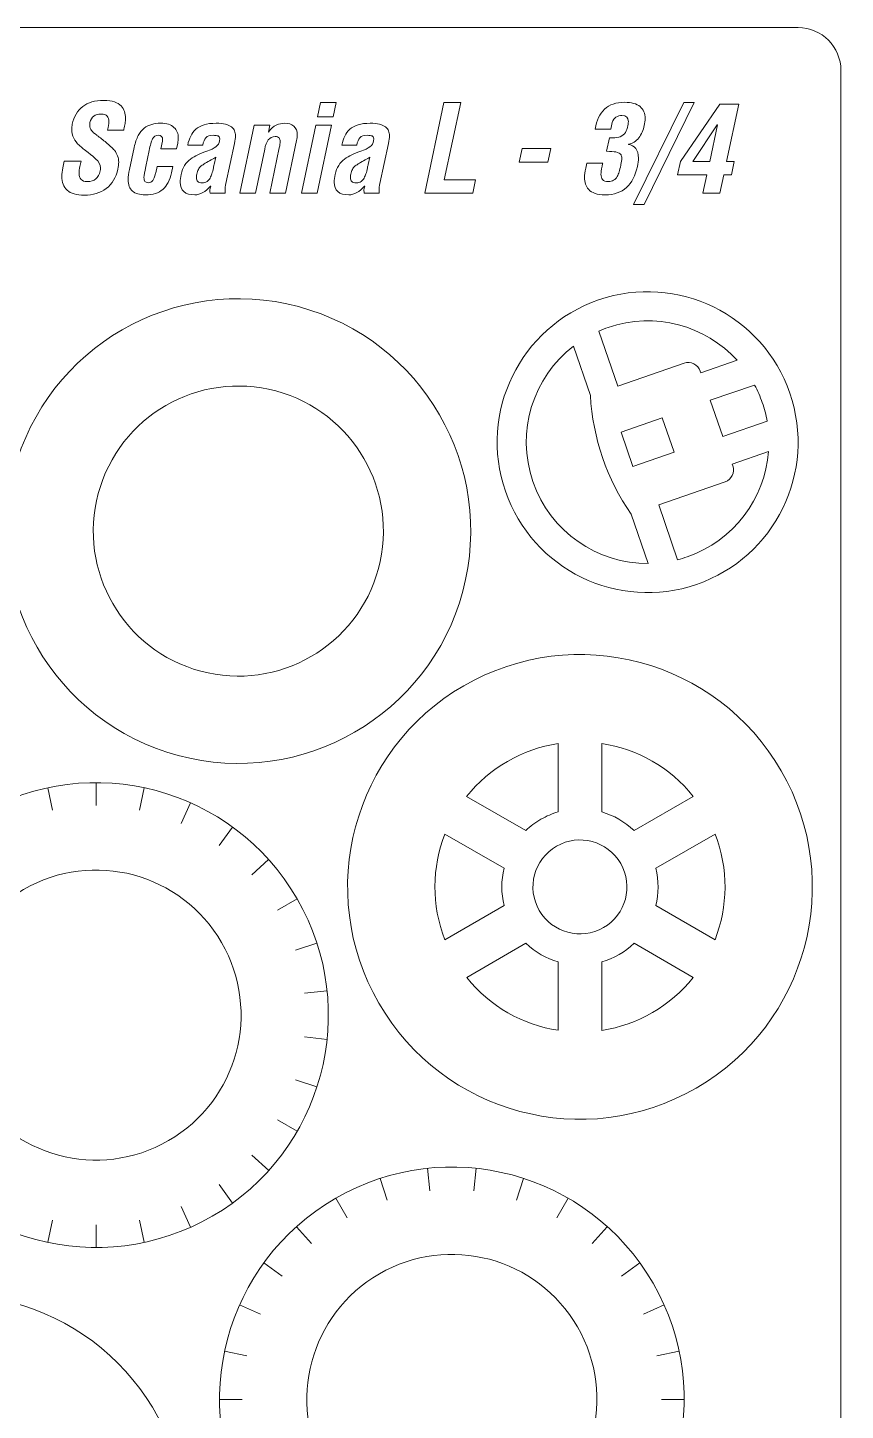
# Model space of a CAD drawing. Header units: centimetres. Extents: x -49.5 to 49.5, y -14.6 to 14.6.
# Drawn here: x 2.04 to 7.79, y 4.9 to 14.62 of the extents above; entities that cross this region are included whole.
import ezdxf

# ---------------------------------------------------------------- set-up
doc = ezdxf.new("R2010")
doc.units = ezdxf.units.CM
doc.header["$MEASUREMENT"] = 0
doc.layers.add('Camada 1', color=7, linetype='Continuous')

msp = doc.modelspace()

# ---------------------------------------------------------------- linework, layer by layer
at = {"layer": 'Camada 1', "color": 6, "lineweight": 9}
msp.add_open_spline([(-10.9426, 14.61613), (-10.9426, 14.61613), (7.4574, 14.61613), (7.4574, 14.61613), (7.4574, 14.61613), (7.6224, 14.61613), (7.7574, 14.48113), (7.7574, 14.31613), (7.7574, 14.31613), (7.7574, 14.31613), (7.7574, -14.08387), (7.7574, -14.08387), (7.7574, -14.08387), (7.7574, -14.24887), (7.6224, -14.38387), (7.4574, -14.38387), (7.4574, -14.38387), (7.4574, -14.38387), (-10.9426, -14.38387), (-10.9426, -14.38387), (-10.9426, -14.38387), (-11.1076, -14.38387), (-11.2426, -14.24887), (-11.2426, -14.08387), (-11.2426, -14.08387), (-11.2426, -14.08387), (-11.2426, 14.31613), (-11.2426, 14.31613), (-11.2426, 14.31613), (-11.2426, 14.48113), (-11.1076, 14.61613), (-10.9426, 14.61613)], degree=3, knots=[0, 0, 0, 0, 0.1111111, 0.1111111, 0.1111111, 0.1111111, 0.2222222, 0.2222222, 0.2222222, 0.2222222, 0.3333333, 0.3333333, 0.3333333, 0.3333333, 0.4444444, 0.4444444, 0.4444444, 0.4444444, 0.5555556, 0.5555556, 0.5555556, 0.5555556, 0.6666667, 0.6666667, 0.6666667, 0.6666667, 0.7777778, 0.7777778, 0.7777778, 0.7777778, 1, 1, 1, 1], dxfattribs=at)
at = {"layer": 'Camada 1', "color": 5, "lineweight": 9}
for points, knots in [([(2.71982, 13.89636), (2.71982, 13.89636), (2.72067, 13.90229), (2.72067, 13.90229), (2.72067, 13.90229), (2.72406, 13.91696), (2.7266, 13.93037), (2.72829, 13.94251), (2.72829, 13.94251), (2.72998, 13.95464), (2.73083, 13.96692), (2.73083, 13.97934), (2.73083, 13.97934), (2.73083, 13.99627), (2.72871, 14.01207), (2.72448, 14.02675), (2.72448, 14.02675), (2.72025, 14.04142), (2.71248, 14.05469), (2.7012, 14.06654), (2.7012, 14.06654), (2.68991, 14.0784), (2.67424, 14.08771), (2.65421, 14.09448), (2.65421, 14.09448), (2.63417, 14.10126), (2.60919, 14.10464), (2.57927, 14.10464), (2.57927, 14.10464), (2.51719, 14.10464), (2.46766, 14.09039), (2.43068, 14.06189), (2.43068, 14.06189), (2.39371, 14.03338), (2.3693, 13.99175), (2.35745, 13.937), (2.35745, 13.937), (2.35519, 13.92571), (2.35406, 13.91414), (2.35406, 13.90229), (2.35406, 13.90229), (2.35406, 13.87971), (2.35858, 13.85883), (2.36761, 13.83963), (2.36761, 13.83963), (2.37777, 13.82101), (2.39061, 13.80436), (2.40613, 13.78968), (2.40613, 13.78968), (2.42165, 13.77501), (2.4424, 13.75779), (2.46836, 13.73803), (2.46836, 13.73803), (2.49376, 13.71884), (2.51211, 13.70389), (2.52339, 13.69316), (2.52339, 13.69316), (2.54484, 13.67566), (2.55557, 13.65506), (2.55557, 13.63135), (2.55557, 13.63135), (2.55557, 13.62402), (2.55472, 13.61668), (2.55303, 13.60934), (2.55303, 13.60934), (2.5423, 13.55967), (2.51239, 13.53483), (2.46328, 13.53483), (2.46328, 13.53483), (2.44296, 13.53483), (2.42814, 13.54005), (2.41883, 13.5505), (2.41883, 13.5505), (2.40952, 13.56094), (2.40486, 13.57547), (2.40486, 13.5941), (2.40486, 13.5941), (2.40486, 13.60765), (2.40712, 13.62345), (2.41163, 13.64151), (2.41163, 13.64151), (2.41163, 13.64151), (2.41925, 13.67877), (2.41925, 13.67877), (2.41925, 13.67877), (2.41925, 13.67877), (2.30072, 13.67877), (2.30072, 13.67877), (2.30072, 13.67877), (2.30072, 13.67877), (2.29141, 13.6322), (2.29141, 13.6322), (2.29141, 13.6322), (2.28633, 13.60962), (2.28379, 13.5893), (2.28379, 13.57124), (2.28379, 13.57124), (2.28379, 13.52947), (2.29649, 13.49702), (2.32189, 13.47387), (2.32189, 13.47387), (2.34729, 13.45073), (2.38765, 13.43916), (2.44296, 13.43916), (2.44296, 13.43916), (2.50279, 13.43916), (2.55373, 13.45496), (2.59578, 13.48657), (2.59578, 13.48657), (2.63784, 13.51818), (2.66507, 13.56334), (2.67749, 13.62204), (2.67749, 13.62204), (2.68144, 13.6401), (2.68342, 13.65647), (2.68342, 13.67115), (2.68342, 13.67115), (2.68342, 13.70163), (2.67326, 13.72957), (2.65294, 13.75497), (2.65294, 13.75497), (2.64616, 13.76287), (2.63755, 13.77162), (2.62711, 13.78121), (2.62711, 13.78121), (2.61667, 13.79081), (2.60623, 13.79998), (2.59578, 13.80873), (2.59578, 13.80873), (2.58534, 13.81748), (2.57448, 13.82623), (2.56319, 13.83498), (2.56319, 13.83498), (2.5519, 13.84373), (2.54117, 13.85177), (2.53101, 13.85911), (2.53101, 13.85911), (2.53101, 13.85911), (2.52932, 13.85995), (2.52932, 13.85995), (2.52932, 13.85995), (2.51239, 13.87294), (2.49997, 13.88409), (2.49207, 13.8934), (2.49207, 13.8934), (2.48417, 13.90271), (2.48021, 13.91499), (2.48021, 13.93023), (2.48021, 13.93023), (2.48021, 13.93644), (2.48078, 13.94293), (2.48191, 13.9497), (2.48191, 13.9497), (2.48642, 13.97059), (2.49531, 13.98569), (2.50858, 13.995), (2.50858, 13.995), (2.52184, 14.00431), (2.53892, 14.00897), (2.5598, 14.00897), (2.5598, 14.00897), (2.57956, 14.00897), (2.59353, 14.00417), (2.60171, 13.99458), (2.60171, 13.99458), (2.6099, 13.98498), (2.61399, 13.97172), (2.61399, 13.95478), (2.61399, 13.95478), (2.61399, 13.94067), (2.61117, 13.9212), (2.60552, 13.89636), (2.60552, 13.89636), (2.60552, 13.89636), (2.71982, 13.89636), (2.71982, 13.89636)], [0, 0, 0, 0, 0.0222222, 0.0222222, 0.0222222, 0.0222222, 0.0444444, 0.0444444, 0.0444444, 0.0444444, 0.0666667, 0.0666667, 0.0666667, 0.0666667, 0.0888889, 0.0888889, 0.0888889, 0.0888889, 0.1111111, 0.1111111, 0.1111111, 0.1111111, 0.1333333, 0.1333333, 0.1333333, 0.1333333, 0.1555556, 0.1555556, 0.1555556, 0.1555556, 0.1777778, 0.1777778, 0.1777778, 0.1777778, 0.2, 0.2, 0.2, 0.2, 0.2222222, 0.2222222, 0.2222222, 0.2222222, 0.2444444, 0.2444444, 0.2444444, 0.2444444, 0.2666667, 0.2666667, 0.2666667, 0.2666667, 0.2888889, 0.2888889, 0.2888889, 0.2888889, 0.3111111, 0.3111111, 0.3111111, 0.3111111, 0.3333333, 0.3333333, 0.3333333, 0.3333333, 0.3555556, 0.3555556, 0.3555556, 0.3555556, 0.3777778, 0.3777778, 0.3777778, 0.3777778, 0.4, 0.4, 0.4, 0.4, 0.4222222, 0.4222222, 0.4222222, 0.4222222, 0.4444444, 0.4444444, 0.4444444, 0.4444444, 0.4666667, 0.4666667, 0.4666667, 0.4666667, 0.4888889, 0.4888889, 0.4888889, 0.4888889, 0.5111111, 0.5111111, 0.5111111, 0.5111111, 0.5333333, 0.5333333, 0.5333333, 0.5333333, 0.5555556, 0.5555556, 0.5555556, 0.5555556, 0.5777778, 0.5777778, 0.5777778, 0.5777778, 0.6, 0.6, 0.6, 0.6, 0.6222222, 0.6222222, 0.6222222, 0.6222222, 0.6444444, 0.6444444, 0.6444444, 0.6444444, 0.6666667, 0.6666667, 0.6666667, 0.6666667, 0.6888889, 0.6888889, 0.6888889, 0.6888889, 0.7111111, 0.7111111, 0.7111111, 0.7111111, 0.7333333, 0.7333333, 0.7333333, 0.7333333, 0.7555556, 0.7555556, 0.7555556, 0.7555556, 0.7777778, 0.7777778, 0.7777778, 0.7777778, 0.8, 0.8, 0.8, 0.8, 0.8222222, 0.8222222, 0.8222222, 0.8222222, 0.8444444, 0.8444444, 0.8444444, 0.8444444, 0.8666667, 0.8666667, 0.8666667, 0.8666667, 0.8888889, 0.8888889, 0.8888889, 0.8888889, 0.9111111, 0.9111111, 0.9111111, 0.9111111, 0.9333333, 0.9333333, 0.9333333, 0.9333333, 0.9555556, 0.9555556, 0.9555556, 0.9555556, 1, 1, 1, 1]), ([(4.19134, 13.9895), (4.19134, 13.9895), (4.21251, 14.0894), (4.21251, 14.0894), (4.21251, 14.0894), (4.21251, 14.0894), (4.10244, 14.0894), (4.10244, 14.0894), (4.10244, 14.0894), (4.10244, 14.0894), (4.08128, 13.9895), (4.08128, 13.9895), (4.08128, 13.9895), (4.08128, 13.9895), (4.19134, 13.9895), (4.19134, 13.9895)], [0, 0, 0, 0, 0.2, 0.2, 0.2, 0.2, 0.4, 0.4, 0.4, 0.4, 0.6, 0.6, 0.6, 0.6, 1, 1, 1, 1]), ([(5.17179, 13.4544), (5.17179, 13.4544), (5.19126, 13.54753), (5.19126, 13.54753), (5.19126, 13.54753), (5.19126, 13.54753), (4.97113, 13.54753), (4.97113, 13.54753), (4.97113, 13.54753), (4.97113, 13.54753), (5.08628, 14.0894), (5.08628, 14.0894), (5.08628, 14.0894), (5.08628, 14.0894), (4.96774, 14.0894), (4.96774, 14.0894), (4.96774, 14.0894), (4.96774, 14.0894), (4.83312, 13.4544), (4.83312, 13.4544), (4.83312, 13.4544), (4.83312, 13.4544), (5.17179, 13.4544), (5.17179, 13.4544)], [0, 0, 0, 0, 0.1428571, 0.1428571, 0.1428571, 0.1428571, 0.2857143, 0.2857143, 0.2857143, 0.2857143, 0.4285714, 0.4285714, 0.4285714, 0.4285714, 0.5714286, 0.5714286, 0.5714286, 0.5714286, 0.7142857, 0.7142857, 0.7142857, 0.7142857, 1, 1, 1, 1]), ([(6.1116, 13.74735), (6.13813, 13.74735), (6.15986, 13.7458), (6.1768, 13.74269), (6.1768, 13.74269), (6.19373, 13.73959), (6.20558, 13.73267), (6.21236, 13.72195), (6.21236, 13.72195), (6.21574, 13.71687), (6.21744, 13.70897), (6.21744, 13.69824), (6.21744, 13.69824), (6.21744, 13.68695), (6.21546, 13.67256), (6.21151, 13.65506), (6.21151, 13.65506), (6.21151, 13.65506), (6.21066, 13.65083), (6.21066, 13.65083), (6.21066, 13.65083), (6.20671, 13.63107), (6.20304, 13.61527), (6.19966, 13.60341), (6.19966, 13.60341), (6.19627, 13.59156), (6.19147, 13.58027), (6.18526, 13.56955), (6.18526, 13.56955), (6.17906, 13.55882), (6.17087, 13.55036), (6.16071, 13.54415), (6.16071, 13.54415), (6.15055, 13.53794), (6.13785, 13.53483), (6.12261, 13.53483), (6.12261, 13.53483), (6.10398, 13.53483), (6.09086, 13.53935), (6.08324, 13.54838), (6.08324, 13.54838), (6.07562, 13.55741), (6.07181, 13.57011), (6.07181, 13.58648), (6.07181, 13.58648), (6.07181, 13.59777), (6.07435, 13.6164), (6.07943, 13.64236), (6.07943, 13.64236), (6.08112, 13.65083), (6.08254, 13.65845), (6.08366, 13.66522), (6.08366, 13.66522), (6.08366, 13.66522), (5.97275, 13.66522), (5.97275, 13.66522), (5.97275, 13.66522), (5.97275, 13.66522), (5.96513, 13.62797), (5.96513, 13.62797), (5.96513, 13.62797), (5.95892, 13.6037), (5.95582, 13.58196), (5.95582, 13.56277), (5.95582, 13.56277), (5.95582, 13.5464), (5.95807, 13.53116), (5.96259, 13.51705), (5.96259, 13.51705), (5.96711, 13.50294), (5.97473, 13.49024), (5.98545, 13.47895), (5.98545, 13.47895), (5.99617, 13.46766), (6.01099, 13.45863), (6.0299, 13.45186), (6.0299, 13.45186), (6.04881, 13.44509), (6.07238, 13.4417), (6.1006, 13.4417), (6.1006, 13.4417), (6.16382, 13.4417), (6.21405, 13.45892), (6.2513, 13.49335), (6.2513, 13.49335), (6.28856, 13.52778), (6.31396, 13.57717), (6.32751, 13.64151), (6.32751, 13.64151), (6.33259, 13.66296), (6.33513, 13.68244), (6.33513, 13.69993), (6.33513, 13.69993), (6.33513, 13.72872), (6.32878, 13.75116), (6.31607, 13.76724), (6.31607, 13.76724), (6.30337, 13.78333), (6.2863, 13.79279), (6.26485, 13.79561), (6.26485, 13.79561), (6.26485, 13.79561), (6.26485, 13.7973), (6.26485, 13.7973), (6.26485, 13.7973), (6.2942, 13.80182), (6.31833, 13.81677), (6.33724, 13.84217), (6.33724, 13.84217), (6.35615, 13.86757), (6.36899, 13.89636), (6.37577, 13.92854), (6.37577, 13.92854), (6.37972, 13.94603), (6.38169, 13.96212), (6.38169, 13.9768), (6.38169, 13.9768), (6.38169, 14.01348), (6.36984, 14.04185), (6.34613, 14.06189), (6.34613, 14.06189), (6.32242, 14.08192), (6.2863, 14.09194), (6.23776, 14.09194), (6.23776, 14.09194), (6.17849, 14.09194), (6.13164, 14.07571), (6.09721, 14.04326), (6.09721, 14.04326), (6.06278, 14.0108), (6.04077, 13.96438), (6.03117, 13.90398), (6.03117, 13.90398), (6.03117, 13.90398), (6.14208, 13.90398), (6.14208, 13.90398), (6.14208, 13.90398), (6.14208, 13.90398), (6.1514, 13.94886), (6.1514, 13.94886), (6.1514, 13.94886), (6.15591, 13.96748), (6.16452, 13.98046), (6.17722, 13.9878), (6.17722, 13.9878), (6.18992, 13.99514), (6.20389, 13.99881), (6.21913, 13.99881), (6.21913, 13.99881), (6.24905, 13.99881), (6.264, 13.98442), (6.264, 13.95563), (6.264, 13.95563), (6.264, 13.94773), (6.26288, 13.93841), (6.26062, 13.92769), (6.26062, 13.92769), (6.25667, 13.90906), (6.25088, 13.89312), (6.24326, 13.87985), (6.24326, 13.87985), (6.23564, 13.86659), (6.22365, 13.85657), (6.20728, 13.84979), (6.20728, 13.84979), (6.19486, 13.84471), (6.17567, 13.84189), (6.1497, 13.84133), (6.1497, 13.84133), (6.14124, 13.84133), (6.13503, 13.84133), (6.13108, 13.84133), (6.13108, 13.84133), (6.13108, 13.84133), (6.1116, 13.74735), (6.1116, 13.74735)], [0, 0, 0, 0, 0.0222222, 0.0222222, 0.0222222, 0.0222222, 0.0444444, 0.0444444, 0.0444444, 0.0444444, 0.0666667, 0.0666667, 0.0666667, 0.0666667, 0.0888889, 0.0888889, 0.0888889, 0.0888889, 0.1111111, 0.1111111, 0.1111111, 0.1111111, 0.1333333, 0.1333333, 0.1333333, 0.1333333, 0.1555556, 0.1555556, 0.1555556, 0.1555556, 0.1777778, 0.1777778, 0.1777778, 0.1777778, 0.2, 0.2, 0.2, 0.2, 0.2222222, 0.2222222, 0.2222222, 0.2222222, 0.2444444, 0.2444444, 0.2444444, 0.2444444, 0.2666667, 0.2666667, 0.2666667, 0.2666667, 0.2888889, 0.2888889, 0.2888889, 0.2888889, 0.3111111, 0.3111111, 0.3111111, 0.3111111, 0.3333333, 0.3333333, 0.3333333, 0.3333333, 0.3555556, 0.3555556, 0.3555556, 0.3555556, 0.3777778, 0.3777778, 0.3777778, 0.3777778, 0.4, 0.4, 0.4, 0.4, 0.4222222, 0.4222222, 0.4222222, 0.4222222, 0.4444444, 0.4444444, 0.4444444, 0.4444444, 0.4666667, 0.4666667, 0.4666667, 0.4666667, 0.4888889, 0.4888889, 0.4888889, 0.4888889, 0.5111111, 0.5111111, 0.5111111, 0.5111111, 0.5333333, 0.5333333, 0.5333333, 0.5333333, 0.5555556, 0.5555556, 0.5555556, 0.5555556, 0.5777778, 0.5777778, 0.5777778, 0.5777778, 0.6, 0.6, 0.6, 0.6, 0.6222222, 0.6222222, 0.6222222, 0.6222222, 0.6444444, 0.6444444, 0.6444444, 0.6444444, 0.6666667, 0.6666667, 0.6666667, 0.6666667, 0.6888889, 0.6888889, 0.6888889, 0.6888889, 0.7111111, 0.7111111, 0.7111111, 0.7111111, 0.7333333, 0.7333333, 0.7333333, 0.7333333, 0.7555556, 0.7555556, 0.7555556, 0.7555556, 0.7777778, 0.7777778, 0.7777778, 0.7777778, 0.8, 0.8, 0.8, 0.8, 0.8222222, 0.8222222, 0.8222222, 0.8222222, 0.8444444, 0.8444444, 0.8444444, 0.8444444, 0.8666667, 0.8666667, 0.8666667, 0.8666667, 0.8888889, 0.8888889, 0.8888889, 0.8888889, 0.9111111, 0.9111111, 0.9111111, 0.9111111, 0.9333333, 0.9333333, 0.9333333, 0.9333333, 0.9555556, 0.9555556, 0.9555556, 0.9555556, 1, 1, 1, 1]), ([(6.30126, 13.37481), (6.30126, 13.37481), (6.37492, 13.37481), (6.37492, 13.37481), (6.37492, 13.37481), (6.37492, 13.37481), (6.72629, 14.0894), (6.72629, 14.0894), (6.72629, 14.0894), (6.72629, 14.0894), (6.65263, 14.0894), (6.65263, 14.0894), (6.65263, 14.0894), (6.65263, 14.0894), (6.30126, 13.37481), (6.30126, 13.37481)], [0, 0, 0, 0, 0.2, 0.2, 0.2, 0.2, 0.4, 0.4, 0.4, 0.4, 0.6, 0.6, 0.6, 0.6, 1, 1, 1, 1]), ([(6.90747, 14.07924), (6.90747, 14.07924), (6.62977, 13.67623), (6.62977, 13.67623), (6.62977, 13.67623), (6.62977, 13.67623), (6.60945, 13.58309), (6.60945, 13.58309), (6.60945, 13.58309), (6.60945, 13.58309), (6.81519, 13.58309), (6.81519, 13.58309), (6.81519, 13.58309), (6.81519, 13.58309), (6.78809, 13.4544), (6.78809, 13.4544), (6.78809, 13.4544), (6.78809, 13.4544), (6.90663, 13.4544), (6.90663, 13.4544), (6.90663, 13.4544), (6.90663, 13.4544), (6.93372, 13.58309), (6.93372, 13.58309), (6.93372, 13.58309), (6.93372, 13.58309), (6.98791, 13.58309), (6.98791, 13.58309), (6.98791, 13.58309), (6.98791, 13.58309), (7.00823, 13.67623), (7.00823, 13.67623), (7.00823, 13.67623), (7.00823, 13.67623), (6.95404, 13.67623), (6.95404, 13.67623), (6.95404, 13.67623), (6.95404, 13.67623), (7.03956, 14.07924), (7.03956, 14.07924), (7.03956, 14.07924), (7.03956, 14.07924), (6.90747, 14.07924), (6.90747, 14.07924)], [0, 0, 0, 0, 0.0833333, 0.0833333, 0.0833333, 0.0833333, 0.1666667, 0.1666667, 0.1666667, 0.1666667, 0.25, 0.25, 0.25, 0.25, 0.3333333, 0.3333333, 0.3333333, 0.3333333, 0.4166667, 0.4166667, 0.4166667, 0.4166667, 0.5, 0.5, 0.5, 0.5, 0.5833333, 0.5833333, 0.5833333, 0.5833333, 0.6666667, 0.6666667, 0.6666667, 0.6666667, 0.75, 0.75, 0.75, 0.75, 0.8333333, 0.8333333, 0.8333333, 0.8333333, 1, 1, 1, 1]), ([(3.08982, 13.76597), (3.08982, 13.76597), (3.09828, 13.80407), (3.09828, 13.80407), (3.09828, 13.80407), (3.10111, 13.81706), (3.10252, 13.82919), (3.10252, 13.84048), (3.10252, 13.84048), (3.10252, 13.87153), (3.09236, 13.89664), (3.07204, 13.91584), (3.07204, 13.91584), (3.05172, 13.93503), (3.02011, 13.94462), (2.97721, 13.94462), (2.97721, 13.94462), (2.9552, 13.94462), (2.9346, 13.94194), (2.9154, 13.93658), (2.9154, 13.93658), (2.89621, 13.93122), (2.87857, 13.92219), (2.86249, 13.90949), (2.86249, 13.90949), (2.8464, 13.89679), (2.83243, 13.87943), (2.82058, 13.85741), (2.82058, 13.85741), (2.80872, 13.8354), (2.79941, 13.80803), (2.79264, 13.77529), (2.79264, 13.77529), (2.79264, 13.77529), (2.75962, 13.62035), (2.75962, 13.62035), (2.75962, 13.62035), (2.75284, 13.59382), (2.74946, 13.57011), (2.74946, 13.54923), (2.74946, 13.54923), (2.74946, 13.51254), (2.75976, 13.48544), (2.78036, 13.46795), (2.78036, 13.46795), (2.80096, 13.45045), (2.83102, 13.4417), (2.87053, 13.4417), (2.87053, 13.4417), (2.92359, 13.4417), (2.96465, 13.45454), (2.99372, 13.48022), (2.99372, 13.48022), (3.02279, 13.50591), (3.04297, 13.54471), (3.05426, 13.59664), (3.05426, 13.59664), (3.05426, 13.59664), (3.06357, 13.64067), (3.06357, 13.64067), (3.06357, 13.64067), (3.06357, 13.64067), (2.9535, 13.64067), (2.9535, 13.64067), (2.9535, 13.64067), (2.9535, 13.64067), (2.94419, 13.59664), (2.94419, 13.59664), (2.94419, 13.59664), (2.94419, 13.59664), (2.9425, 13.59071), (2.9425, 13.59071), (2.9425, 13.59071), (2.93572, 13.56814), (2.92909, 13.55191), (2.9226, 13.54203), (2.9226, 13.54203), (2.91611, 13.53215), (2.90553, 13.52693), (2.89085, 13.52637), (2.89085, 13.52637), (2.88013, 13.5275), (2.87251, 13.53074), (2.86799, 13.5361), (2.86799, 13.5361), (2.86348, 13.54147), (2.86122, 13.55036), (2.86122, 13.56277), (2.86122, 13.56277), (2.86122, 13.57914), (2.86545, 13.60511), (2.87392, 13.64067), (2.87392, 13.64067), (2.87392, 13.64067), (2.89762, 13.75327), (2.89762, 13.75327), (2.89762, 13.75327), (2.90496, 13.78996), (2.91272, 13.81692), (2.92091, 13.83413), (2.92091, 13.83413), (2.92909, 13.85135), (2.94278, 13.85995), (2.96197, 13.85995), (2.96197, 13.85995), (2.98229, 13.85995), (2.99245, 13.85008), (2.99245, 13.83032), (2.99245, 13.83032), (2.99245, 13.82976), (2.99217, 13.82806), (2.9916, 13.82524), (2.9916, 13.82524), (2.9916, 13.82298), (2.9916, 13.82101), (2.9916, 13.81931), (2.9916, 13.81931), (2.9916, 13.81931), (2.97975, 13.76597), (2.97975, 13.76597), (2.97975, 13.76597), (2.97975, 13.76597), (3.08982, 13.76597), (3.08982, 13.76597)], [0, 0, 0, 0, 0.03125, 0.03125, 0.03125, 0.03125, 0.0625, 0.0625, 0.0625, 0.0625, 0.09375, 0.09375, 0.09375, 0.09375, 0.125, 0.125, 0.125, 0.125, 0.15625, 0.15625, 0.15625, 0.15625, 0.1875, 0.1875, 0.1875, 0.1875, 0.21875, 0.21875, 0.21875, 0.21875, 0.25, 0.25, 0.25, 0.25, 0.28125, 0.28125, 0.28125, 0.28125, 0.3125, 0.3125, 0.3125, 0.3125, 0.34375, 0.34375, 0.34375, 0.34375, 0.375, 0.375, 0.375, 0.375, 0.40625, 0.40625, 0.40625, 0.40625, 0.4375, 0.4375, 0.4375, 0.4375, 0.46875, 0.46875, 0.46875, 0.46875, 0.5, 0.5, 0.5, 0.5, 0.53125, 0.53125, 0.53125, 0.53125, 0.5625, 0.5625, 0.5625, 0.5625, 0.59375, 0.59375, 0.59375, 0.59375, 0.625, 0.625, 0.625, 0.625, 0.65625, 0.65625, 0.65625, 0.65625, 0.6875, 0.6875, 0.6875, 0.6875, 0.71875, 0.71875, 0.71875, 0.71875, 0.75, 0.75, 0.75, 0.75, 0.78125, 0.78125, 0.78125, 0.78125, 0.8125, 0.8125, 0.8125, 0.8125, 0.84375, 0.84375, 0.84375, 0.84375, 0.875, 0.875, 0.875, 0.875, 0.90625, 0.90625, 0.90625, 0.90625, 0.9375, 0.9375, 0.9375, 0.9375, 1, 1, 1, 1]), ([(3.43102, 13.4544), (3.43102, 13.45609), (3.43102, 13.45863), (3.43102, 13.46202), (3.43102, 13.46202), (3.43102, 13.4671), (3.43102, 13.46964), (3.43102, 13.46964), (3.43102, 13.46964), (3.43102, 13.48714), (3.43272, 13.50435), (3.4361, 13.52129), (3.4361, 13.52129), (3.4361, 13.52129), (3.49622, 13.80323), (3.49622, 13.80323), (3.49622, 13.80323), (3.5013, 13.82411), (3.50384, 13.84161), (3.50384, 13.85572), (3.50384, 13.85572), (3.50384, 13.8687), (3.50172, 13.88042), (3.49749, 13.89086), (3.49749, 13.89086), (3.49326, 13.9013), (3.48606, 13.91061), (3.4759, 13.9188), (3.4759, 13.9188), (3.46574, 13.92698), (3.45191, 13.93333), (3.43441, 13.93785), (3.43441, 13.93785), (3.41691, 13.94236), (3.3949, 13.94462), (3.36837, 13.94462), (3.36837, 13.94462), (3.33507, 13.94462), (3.30656, 13.94095), (3.28286, 13.93362), (3.28286, 13.93362), (3.25915, 13.92628), (3.23982, 13.91584), (3.22486, 13.90229), (3.22486, 13.90229), (3.2099, 13.88874), (3.19805, 13.87294), (3.1893, 13.85487), (3.1893, 13.85487), (3.18055, 13.83681), (3.17364, 13.81536), (3.16856, 13.79053), (3.16856, 13.79053), (3.16856, 13.79053), (3.27354, 13.79053), (3.27354, 13.79053), (3.27354, 13.79053), (3.27862, 13.81423), (3.28624, 13.83173), (3.2964, 13.84302), (3.2964, 13.84302), (3.30656, 13.85431), (3.32322, 13.85995), (3.34636, 13.85995), (3.34636, 13.85995), (3.36273, 13.85995), (3.37444, 13.8584), (3.38149, 13.8553), (3.38149, 13.8553), (3.38855, 13.85219), (3.39236, 13.84556), (3.39292, 13.8354), (3.39292, 13.8354), (3.39292, 13.81621), (3.38742, 13.80055), (3.37641, 13.78841), (3.37641, 13.78841), (3.36541, 13.77628), (3.3472, 13.76541), (3.3218, 13.75581), (3.3218, 13.75581), (3.3218, 13.75581), (3.3091, 13.75073), (3.3091, 13.75073), (3.3091, 13.75073), (3.27975, 13.74001), (3.25633, 13.7307), (3.23883, 13.72279), (3.23883, 13.72279), (3.22133, 13.71489), (3.20454, 13.70501), (3.18845, 13.69316), (3.18845, 13.69316), (3.17237, 13.68131), (3.15854, 13.66649), (3.14697, 13.64871), (3.14697, 13.64871), (3.1354, 13.63093), (3.12707, 13.60962), (3.12199, 13.58479), (3.12199, 13.58479), (3.11747, 13.56447), (3.11522, 13.54669), (3.11522, 13.53145), (3.11522, 13.53145), (3.11522, 13.47162), (3.14993, 13.4417), (3.21936, 13.4417), (3.21936, 13.4417), (3.23742, 13.4417), (3.25605, 13.44706), (3.27524, 13.45779), (3.27524, 13.45779), (3.29274, 13.46738), (3.31052, 13.48262), (3.32858, 13.50351), (3.32858, 13.50351), (3.32858, 13.50351), (3.33027, 13.50351), (3.33027, 13.50351), (3.33027, 13.50351), (3.32632, 13.49109), (3.32434, 13.48008), (3.32434, 13.47049), (3.32434, 13.47049), (3.32434, 13.46484), (3.32519, 13.45948), (3.32688, 13.4544), (3.32688, 13.4544), (3.32688, 13.4544), (3.43102, 13.4544), (3.43102, 13.4544)], [0, 0, 0, 0, 0.0294118, 0.0294118, 0.0294118, 0.0294118, 0.0588235, 0.0588235, 0.0588235, 0.0588235, 0.0882353, 0.0882353, 0.0882353, 0.0882353, 0.1176471, 0.1176471, 0.1176471, 0.1176471, 0.1470588, 0.1470588, 0.1470588, 0.1470588, 0.1764706, 0.1764706, 0.1764706, 0.1764706, 0.2058824, 0.2058824, 0.2058824, 0.2058824, 0.2352941, 0.2352941, 0.2352941, 0.2352941, 0.2647059, 0.2647059, 0.2647059, 0.2647059, 0.2941176, 0.2941176, 0.2941176, 0.2941176, 0.3235294, 0.3235294, 0.3235294, 0.3235294, 0.3529412, 0.3529412, 0.3529412, 0.3529412, 0.3823529, 0.3823529, 0.3823529, 0.3823529, 0.4117647, 0.4117647, 0.4117647, 0.4117647, 0.4411765, 0.4411765, 0.4411765, 0.4411765, 0.4705882, 0.4705882, 0.4705882, 0.4705882, 0.5, 0.5, 0.5, 0.5, 0.5294118, 0.5294118, 0.5294118, 0.5294118, 0.5588235, 0.5588235, 0.5588235, 0.5588235, 0.5882353, 0.5882353, 0.5882353, 0.5882353, 0.6176471, 0.6176471, 0.6176471, 0.6176471, 0.6470588, 0.6470588, 0.6470588, 0.6470588, 0.6764706, 0.6764706, 0.6764706, 0.6764706, 0.7058824, 0.7058824, 0.7058824, 0.7058824, 0.7352941, 0.7352941, 0.7352941, 0.7352941, 0.7647059, 0.7647059, 0.7647059, 0.7647059, 0.7941176, 0.7941176, 0.7941176, 0.7941176, 0.8235294, 0.8235294, 0.8235294, 0.8235294, 0.8529412, 0.8529412, 0.8529412, 0.8529412, 0.8823529, 0.8823529, 0.8823529, 0.8823529, 0.9117647, 0.9117647, 0.9117647, 0.9117647, 0.9411765, 0.9411765, 0.9411765, 0.9411765, 1, 1, 1, 1]), ([(3.74514, 13.93192), (3.74514, 13.93192), (3.63508, 13.93192), (3.63508, 13.93192), (3.63508, 13.93192), (3.63508, 13.93192), (3.53348, 13.4544), (3.53348, 13.4544), (3.53348, 13.4544), (3.53348, 13.4544), (3.64354, 13.4544), (3.64354, 13.4544), (3.64354, 13.4544), (3.64354, 13.4544), (3.70958, 13.76343), (3.70958, 13.76343), (3.70958, 13.76343), (3.7141, 13.78996), (3.72243, 13.81127), (3.73456, 13.82736), (3.73456, 13.82736), (3.7467, 13.84344), (3.76264, 13.85149), (3.7824, 13.85149), (3.7824, 13.85149), (3.79538, 13.85092), (3.80455, 13.84754), (3.80991, 13.84133), (3.80991, 13.84133), (3.81528, 13.83512), (3.81796, 13.82637), (3.81796, 13.81508), (3.81796, 13.81508), (3.81796, 13.80549), (3.81598, 13.79137), (3.81203, 13.77275), (3.81203, 13.77275), (3.81203, 13.77275), (3.7443, 13.4544), (3.7443, 13.4544), (3.7443, 13.4544), (3.7443, 13.4544), (3.85436, 13.4544), (3.85436, 13.4544), (3.85436, 13.4544), (3.85436, 13.4544), (3.93311, 13.8227), (3.93311, 13.8227), (3.93311, 13.8227), (3.93649, 13.83738), (3.93819, 13.85092), (3.93819, 13.86334), (3.93819, 13.86334), (3.93819, 13.89044), (3.93, 13.91076), (3.91363, 13.9243), (3.91363, 13.9243), (3.89726, 13.93785), (3.87553, 13.94462), (3.84844, 13.94462), (3.84844, 13.94462), (3.82981, 13.94462), (3.81048, 13.94039), (3.79044, 13.93192), (3.79044, 13.93192), (3.7704, 13.92346), (3.75248, 13.90709), (3.73668, 13.88282), (3.73668, 13.88282), (3.73668, 13.88282), (3.73498, 13.88282), (3.73498, 13.88282), (3.73498, 13.88282), (3.73498, 13.88282), (3.74514, 13.93192), (3.74514, 13.93192)], [0, 0, 0, 0, 0.05, 0.05, 0.05, 0.05, 0.1, 0.1, 0.1, 0.1, 0.15, 0.15, 0.15, 0.15, 0.2, 0.2, 0.2, 0.2, 0.25, 0.25, 0.25, 0.25, 0.3, 0.3, 0.3, 0.3, 0.35, 0.35, 0.35, 0.35, 0.4, 0.4, 0.4, 0.4, 0.45, 0.45, 0.45, 0.45, 0.5, 0.5, 0.5, 0.5, 0.55, 0.55, 0.55, 0.55, 0.6, 0.6, 0.6, 0.6, 0.65, 0.65, 0.65, 0.65, 0.7, 0.7, 0.7, 0.7, 0.75, 0.75, 0.75, 0.75, 0.8, 0.8, 0.8, 0.8, 0.85, 0.85, 0.85, 0.85, 0.9, 0.9, 0.9, 0.9, 1, 1, 1, 1]), ([(4.07789, 13.4544), (4.07789, 13.4544), (4.17949, 13.93192), (4.17949, 13.93192), (4.17949, 13.93192), (4.17949, 13.93192), (4.06942, 13.93192), (4.06942, 13.93192), (4.06942, 13.93192), (4.06942, 13.93192), (3.96782, 13.4544), (3.96782, 13.4544), (3.96782, 13.4544), (3.96782, 13.4544), (4.07789, 13.4544), (4.07789, 13.4544)], [0, 0, 0, 0, 0.2, 0.2, 0.2, 0.2, 0.4, 0.4, 0.4, 0.4, 0.6, 0.6, 0.6, 0.6, 1, 1, 1, 1]), ([(4.51307, 13.4544), (4.51307, 13.45609), (4.51307, 13.45863), (4.51307, 13.46202), (4.51307, 13.46202), (4.51307, 13.4671), (4.51307, 13.46964), (4.51307, 13.46964), (4.51307, 13.46964), (4.51307, 13.48714), (4.51477, 13.50435), (4.51815, 13.52129), (4.51815, 13.52129), (4.51815, 13.52129), (4.57827, 13.80323), (4.57827, 13.80323), (4.57827, 13.80323), (4.58335, 13.82411), (4.58589, 13.84161), (4.58589, 13.85572), (4.58589, 13.85572), (4.58589, 13.8687), (4.58377, 13.88042), (4.57954, 13.89086), (4.57954, 13.89086), (4.57531, 13.9013), (4.56811, 13.91061), (4.55795, 13.9188), (4.55795, 13.9188), (4.54779, 13.92698), (4.53396, 13.93333), (4.51646, 13.93785), (4.51646, 13.93785), (4.49896, 13.94236), (4.47695, 13.94462), (4.45042, 13.94462), (4.45042, 13.94462), (4.41712, 13.94462), (4.38861, 13.94095), (4.36491, 13.93362), (4.36491, 13.93362), (4.3412, 13.92628), (4.32187, 13.91584), (4.30691, 13.90229), (4.30691, 13.90229), (4.29195, 13.88874), (4.2801, 13.87294), (4.27135, 13.85487), (4.27135, 13.85487), (4.2626, 13.83681), (4.25569, 13.81536), (4.25061, 13.79053), (4.25061, 13.79053), (4.25061, 13.79053), (4.35559, 13.79053), (4.35559, 13.79053), (4.35559, 13.79053), (4.36067, 13.81423), (4.36829, 13.83173), (4.37845, 13.84302), (4.37845, 13.84302), (4.38861, 13.85431), (4.40527, 13.85995), (4.42841, 13.85995), (4.42841, 13.85995), (4.44478, 13.85995), (4.45649, 13.8584), (4.46354, 13.8553), (4.46354, 13.8553), (4.4706, 13.85219), (4.47441, 13.84556), (4.47497, 13.8354), (4.47497, 13.8354), (4.47497, 13.81621), (4.46947, 13.80055), (4.45846, 13.78841), (4.45846, 13.78841), (4.44746, 13.77628), (4.42925, 13.76541), (4.40385, 13.75581), (4.40385, 13.75581), (4.40385, 13.75581), (4.39115, 13.75073), (4.39115, 13.75073), (4.39115, 13.75073), (4.3618, 13.74001), (4.33838, 13.7307), (4.32088, 13.72279), (4.32088, 13.72279), (4.30338, 13.71489), (4.28659, 13.70501), (4.2705, 13.69316), (4.2705, 13.69316), (4.25442, 13.68131), (4.24059, 13.66649), (4.22902, 13.64871), (4.22902, 13.64871), (4.21745, 13.63093), (4.20912, 13.60962), (4.20404, 13.58479), (4.20404, 13.58479), (4.19952, 13.56447), (4.19727, 13.54669), (4.19727, 13.53145), (4.19727, 13.53145), (4.19727, 13.47162), (4.23198, 13.4417), (4.30141, 13.4417), (4.30141, 13.4417), (4.31947, 13.4417), (4.3381, 13.44706), (4.35729, 13.45779), (4.35729, 13.45779), (4.37479, 13.46738), (4.39257, 13.48262), (4.41063, 13.50351), (4.41063, 13.50351), (4.41063, 13.50351), (4.41232, 13.50351), (4.41232, 13.50351), (4.41232, 13.50351), (4.40837, 13.49109), (4.40639, 13.48008), (4.40639, 13.47049), (4.40639, 13.47049), (4.40639, 13.46484), (4.40724, 13.45948), (4.40893, 13.4544), (4.40893, 13.4544), (4.40893, 13.4544), (4.51307, 13.4544), (4.51307, 13.4544)], [0, 0, 0, 0, 0.0294118, 0.0294118, 0.0294118, 0.0294118, 0.0588235, 0.0588235, 0.0588235, 0.0588235, 0.0882353, 0.0882353, 0.0882353, 0.0882353, 0.1176471, 0.1176471, 0.1176471, 0.1176471, 0.1470588, 0.1470588, 0.1470588, 0.1470588, 0.1764706, 0.1764706, 0.1764706, 0.1764706, 0.2058824, 0.2058824, 0.2058824, 0.2058824, 0.2352941, 0.2352941, 0.2352941, 0.2352941, 0.2647059, 0.2647059, 0.2647059, 0.2647059, 0.2941176, 0.2941176, 0.2941176, 0.2941176, 0.3235294, 0.3235294, 0.3235294, 0.3235294, 0.3529412, 0.3529412, 0.3529412, 0.3529412, 0.3823529, 0.3823529, 0.3823529, 0.3823529, 0.4117647, 0.4117647, 0.4117647, 0.4117647, 0.4411765, 0.4411765, 0.4411765, 0.4411765, 0.4705882, 0.4705882, 0.4705882, 0.4705882, 0.5, 0.5, 0.5, 0.5, 0.5294118, 0.5294118, 0.5294118, 0.5294118, 0.5588235, 0.5588235, 0.5588235, 0.5588235, 0.5882353, 0.5882353, 0.5882353, 0.5882353, 0.6176471, 0.6176471, 0.6176471, 0.6176471, 0.6470588, 0.6470588, 0.6470588, 0.6470588, 0.6764706, 0.6764706, 0.6764706, 0.6764706, 0.7058824, 0.7058824, 0.7058824, 0.7058824, 0.7352941, 0.7352941, 0.7352941, 0.7352941, 0.7647059, 0.7647059, 0.7647059, 0.7647059, 0.7941176, 0.7941176, 0.7941176, 0.7941176, 0.8235294, 0.8235294, 0.8235294, 0.8235294, 0.8529412, 0.8529412, 0.8529412, 0.8529412, 0.8823529, 0.8823529, 0.8823529, 0.8823529, 0.9117647, 0.9117647, 0.9117647, 0.9117647, 0.9411765, 0.9411765, 0.9411765, 0.9411765, 1, 1, 1, 1]), ([(6.71697, 13.67623), (6.71697, 13.67623), (6.888, 13.93362), (6.888, 13.93362), (6.888, 13.93362), (6.888, 13.93362), (6.88969, 13.93362), (6.88969, 13.93362), (6.88969, 13.93362), (6.88969, 13.93362), (6.83551, 13.67623), (6.83551, 13.67623), (6.83551, 13.67623), (6.83551, 13.67623), (6.71697, 13.67623), (6.71697, 13.67623)], [0, 0, 0, 0, 0.2, 0.2, 0.2, 0.2, 0.4, 0.4, 0.4, 0.4, 0.6, 0.6, 0.6, 0.6, 1, 1, 1, 1]), ([(3.35398, 13.65421), (3.35285, 13.64913), (3.35116, 13.64123), (3.3489, 13.63051), (3.3489, 13.63051), (3.34551, 13.61414), (3.34212, 13.60073), (3.33874, 13.59029), (3.33874, 13.59029), (3.33535, 13.57985), (3.33098, 13.56969), (3.32561, 13.55981), (3.32561, 13.55981), (3.32025, 13.54993), (3.31306, 13.54189), (3.30402, 13.53568), (3.30402, 13.53568), (3.29499, 13.52947), (3.28399, 13.52637), (3.271, 13.52637), (3.271, 13.52637), (3.25633, 13.52637), (3.24575, 13.52947), (3.23925, 13.53568), (3.23925, 13.53568), (3.23276, 13.54189), (3.22952, 13.5512), (3.22952, 13.56362), (3.22952, 13.56362), (3.22952, 13.57039), (3.23036, 13.5783), (3.23206, 13.58733), (3.23206, 13.58733), (3.23488, 13.59975), (3.23869, 13.61089), (3.24349, 13.62077), (3.24349, 13.62077), (3.24829, 13.63065), (3.25492, 13.63869), (3.26338, 13.6449), (3.26338, 13.6449), (3.27862, 13.65563), (3.30177, 13.66974), (3.33281, 13.68723), (3.33281, 13.68723), (3.34692, 13.69514), (3.35765, 13.70135), (3.36498, 13.70586), (3.36498, 13.70586), (3.36498, 13.70586), (3.35398, 13.65421), (3.35398, 13.65421)], [0, 0, 0, 0, 0.0714286, 0.0714286, 0.0714286, 0.0714286, 0.1428571, 0.1428571, 0.1428571, 0.1428571, 0.2142857, 0.2142857, 0.2142857, 0.2142857, 0.2857143, 0.2857143, 0.2857143, 0.2857143, 0.3571429, 0.3571429, 0.3571429, 0.3571429, 0.4285714, 0.4285714, 0.4285714, 0.4285714, 0.5, 0.5, 0.5, 0.5, 0.5714286, 0.5714286, 0.5714286, 0.5714286, 0.6428571, 0.6428571, 0.6428571, 0.6428571, 0.7142857, 0.7142857, 0.7142857, 0.7142857, 0.7857143, 0.7857143, 0.7857143, 0.7857143, 0.8571429, 0.8571429, 0.8571429, 0.8571429, 1, 1, 1, 1]), ([(4.43603, 13.65421), (4.4349, 13.64913), (4.43321, 13.64123), (4.43095, 13.63051), (4.43095, 13.63051), (4.42756, 13.61414), (4.42417, 13.60073), (4.42079, 13.59029), (4.42079, 13.59029), (4.4174, 13.57985), (4.41303, 13.56969), (4.40766, 13.55981), (4.40766, 13.55981), (4.4023, 13.54993), (4.39511, 13.54189), (4.38607, 13.53568), (4.38607, 13.53568), (4.37704, 13.52947), (4.36604, 13.52637), (4.35305, 13.52637), (4.35305, 13.52637), (4.33838, 13.52637), (4.3278, 13.52947), (4.3213, 13.53568), (4.3213, 13.53568), (4.31481, 13.54189), (4.31157, 13.5512), (4.31157, 13.56362), (4.31157, 13.56362), (4.31157, 13.57039), (4.31241, 13.5783), (4.31411, 13.58733), (4.31411, 13.58733), (4.31693, 13.59975), (4.32074, 13.61089), (4.32554, 13.62077), (4.32554, 13.62077), (4.33034, 13.63065), (4.33697, 13.63869), (4.34543, 13.6449), (4.34543, 13.6449), (4.36067, 13.65563), (4.38382, 13.66974), (4.41486, 13.68723), (4.41486, 13.68723), (4.42897, 13.69514), (4.4397, 13.70135), (4.44703, 13.70586), (4.44703, 13.70586), (4.44703, 13.70586), (4.43603, 13.65421), (4.43603, 13.65421)], [0, 0, 0, 0, 0.0714286, 0.0714286, 0.0714286, 0.0714286, 0.1428571, 0.1428571, 0.1428571, 0.1428571, 0.2142857, 0.2142857, 0.2142857, 0.2142857, 0.2857143, 0.2857143, 0.2857143, 0.2857143, 0.3571429, 0.3571429, 0.3571429, 0.3571429, 0.4285714, 0.4285714, 0.4285714, 0.4285714, 0.5, 0.5, 0.5, 0.5, 0.5714286, 0.5714286, 0.5714286, 0.5714286, 0.6428571, 0.6428571, 0.6428571, 0.6428571, 0.7142857, 0.7142857, 0.7142857, 0.7142857, 0.7857143, 0.7857143, 0.7857143, 0.7857143, 0.8571429, 0.8571429, 0.8571429, 0.8571429, 1, 1, 1, 1]), ([(5.69843, 13.6703), (5.69843, 13.6703), (5.71959, 13.76767), (5.71959, 13.76767), (5.71959, 13.76767), (5.71959, 13.76767), (5.51809, 13.76767), (5.51809, 13.76767), (5.51809, 13.76767), (5.51809, 13.76767), (5.49692, 13.6703), (5.49692, 13.6703), (5.49692, 13.6703), (5.49692, 13.6703), (5.69843, 13.6703), (5.69843, 13.6703)], [0, 0, 0, 0, 0.2, 0.2, 0.2, 0.2, 0.4, 0.4, 0.4, 0.4, 0.6, 0.6, 0.6, 0.6, 1, 1, 1, 1])]:
    msp.add_open_spline(points, degree=3, knots=knots, dxfattribs=at)
at = {"layer": 'Camada 1', "color": 250, "lineweight": 9}
for points in [[(1.94756, 11.50215), (2.18087, 12.3729), (3.07588, 12.88964), (3.94662, 12.65632), (3.94662, 12.65632), (4.81737, 12.42301), (5.33409, 11.52799), (5.10077, 10.65725), (5.10077, 10.65725), (4.86746, 9.78651), (3.97246, 9.26977), (3.10172, 9.50309), (3.10172, 9.50309), (2.23097, 9.7364), (1.71424, 10.63141), (1.94756, 11.50215)], [(6.05525, 12.7035), (6.60709, 12.89352), (7.2085, 12.60019), (7.39853, 12.04832), (7.39853, 12.04832), (7.58855, 11.49648), (7.29522, 10.89508), (6.74336, 10.70506), (6.74336, 10.70506), (6.19151, 10.51504), (5.59011, 10.80836), (5.4001, 11.36021), (5.4001, 11.36021), (5.21007, 11.91207), (5.5034, 12.51348), (6.05525, 12.7035)], [(5.10804, 9.99326), (5.88873, 10.44399), (6.88699, 10.17651), (7.33773, 9.39581), (7.33773, 9.39581), (7.78845, 8.61513), (7.52096, 7.61688), (6.74027, 7.16615), (6.74027, 7.16615), (5.95959, 6.71542), (4.96134, 6.9829), (4.51061, 7.76358), (4.51061, 7.76358), (4.05988, 8.54427), (4.32735, 9.54253), (5.10804, 9.99326)], [(1.1106, 6.86358), (0.65987, 7.64427), (0.92735, 8.64253), (1.70804, 9.09326), (1.70804, 9.09326), (2.48873, 9.54399), (3.48698, 9.2765), (3.93771, 8.49581), (3.93771, 8.49581), (4.38844, 7.71513), (4.12096, 6.71688), (3.34027, 6.26615), (3.34027, 6.26615), (2.55959, 5.81542), (1.56133, 6.08289), (1.1106, 6.86358)], [(4.51475, 5.86205), (5.00204, 6.14339), (5.62515, 5.97643), (5.9065, 5.48913), (5.9065, 5.48913), (6.18784, 5.00183), (6.02087, 4.37873), (5.53357, 4.09739), (5.53357, 4.09739), (5.04628, 3.81605), (4.42317, 3.983), (4.14183, 4.4703), (4.14183, 4.4703), (3.86049, 4.9576), (4.02745, 5.58071), (4.51475, 5.86205)], [(1.52416, 5.71193), (2.42562, 5.71193), (3.1564, 4.98116), (3.1564, 4.0797), (3.1564, 4.0797), (3.1564, 3.17824), (2.42562, 2.44747), (1.52416, 2.44747), (1.52416, 2.44747), (0.6227, 2.44747), (-0.10807, 3.17824), (-0.10807, 4.0797), (-0.10807, 4.0797), (-0.10807, 4.98116), (0.6227, 5.71193), (1.52416, 5.71193)]]:
    msp.add_open_spline(points, degree=3, knots=[0, 0, 0, 0, 0.2, 0.2, 0.2, 0.2, 0.4, 0.4, 0.4, 0.4, 0.6, 0.6, 0.6, 0.6, 1, 1, 1, 1], dxfattribs=at)
at = {"layer": 'Camada 1', "color": 114, "lineweight": 9}
for points, knots in [([(6.05714, 12.48494), (6.05714, 12.48494), (6.19021, 12.09854), (6.19021, 12.09854), (6.19021, 12.09854), (6.19021, 12.09854), (6.65615, 12.25897), (6.65615, 12.25897), (6.65615, 12.25897), (6.70227, 12.27485), (6.753, 12.25011), (6.76887, 12.204), (6.76887, 12.204), (6.76887, 12.204), (6.77322, 12.19137), (6.77322, 12.19137), (6.77322, 12.19137), (6.77322, 12.19137), (7.02866, 12.27933), (7.02866, 12.27933), (7.02866, 12.27933), (6.80637, 12.52235), (6.45305, 12.62424), (6.12181, 12.51018), (6.12181, 12.51018), (6.09973, 12.50258), (6.07818, 12.49412), (6.05714, 12.48494)], [0, 0, 0, 0, 0.125, 0.125, 0.125, 0.125, 0.25, 0.25, 0.25, 0.25, 0.375, 0.375, 0.375, 0.375, 0.5, 0.5, 0.5, 0.5, 0.625, 0.625, 0.625, 0.625, 0.75, 0.75, 0.75, 0.75, 1, 1, 1, 1]), ([(6.28434, 11.19842), (6.11332, 11.44439), (6.01396, 11.73299), (5.99728, 12.0321), (5.99728, 12.0321), (5.99728, 12.0321), (5.87788, 12.37882), (5.87788, 12.37882), (5.87788, 12.37882), (5.59669, 12.16151), (5.47129, 11.78145), (5.59341, 11.42677), (5.59341, 11.42677), (5.71553, 11.07211), (6.04834, 10.84981), (6.40371, 10.85171), (6.40371, 10.85171), (6.40371, 10.85171), (6.28434, 11.19842), (6.28434, 11.19842)], [0, 0, 0, 0, 0.1666667, 0.1666667, 0.1666667, 0.1666667, 0.3333333, 0.3333333, 0.3333333, 0.3333333, 0.5, 0.5, 0.5, 0.5, 0.6666667, 0.6666667, 0.6666667, 0.6666667, 1, 1, 1, 1]), ([(2.54004, 11.34341), (2.68567, 11.88691), (3.24434, 12.20946), (3.78785, 12.06383), (3.78785, 12.06383), (4.33135, 11.9182), (4.6539, 11.35953), (4.50827, 10.81602), (4.50827, 10.81602), (4.36263, 10.27252), (3.80397, 9.94997), (3.26047, 10.0956), (3.26047, 10.0956), (2.71695, 10.24123), (2.39441, 10.7999), (2.54004, 11.34341)], [0, 0, 0, 0, 0.2, 0.2, 0.2, 0.2, 0.4, 0.4, 0.4, 0.4, 0.6, 0.6, 0.6, 0.6, 1, 1, 1, 1]), ([(6.9274, 11.74353), (6.9274, 11.74353), (7.23904, 11.85084), (7.23904, 11.85084), (7.23904, 11.85084), (7.23136, 11.89463), (7.22017, 11.93838), (7.20523, 11.98176), (7.20523, 11.98176), (7.19028, 12.02515), (7.17215, 12.06652), (7.15126, 12.10577), (7.15126, 12.10577), (7.15126, 12.10577), (6.83962, 11.99846), (6.83962, 11.99846), (6.83962, 11.99846), (6.83962, 11.99846), (6.9274, 11.74353), (6.9274, 11.74353)], [0, 0, 0, 0, 0.1666667, 0.1666667, 0.1666667, 0.1666667, 0.3333333, 0.3333333, 0.3333333, 0.3333333, 0.5, 0.5, 0.5, 0.5, 0.6666667, 0.6666667, 0.6666667, 0.6666667, 1, 1, 1, 1]), ([(6.50247, 11.87466), (6.50247, 11.87466), (6.21312, 11.77502), (6.21312, 11.77502), (6.21312, 11.77502), (6.21312, 11.77502), (6.29615, 11.53387), (6.29615, 11.53387), (6.29615, 11.53387), (6.29615, 11.53387), (6.58553, 11.63351), (6.58553, 11.63351), (6.58553, 11.63351), (6.58553, 11.63351), (6.50247, 11.87466), (6.50247, 11.87466)], [0, 0, 0, 0, 0.2, 0.2, 0.2, 0.2, 0.4, 0.4, 0.4, 0.4, 0.6, 0.6, 0.6, 0.6, 1, 1, 1, 1]), ([(6.47725, 11.26485), (6.47725, 11.26485), (6.6103, 10.87845), (6.6103, 10.87845), (6.6103, 10.87845), (6.63253, 10.88416), (6.65472, 10.89077), (6.6768, 10.89837), (6.6768, 10.89837), (7.00802, 11.01242), (7.22375, 11.31022), (7.24928, 11.63858), (7.24928, 11.63858), (7.24928, 11.63858), (6.99382, 11.55061), (6.99382, 11.55061), (6.99382, 11.55061), (6.99382, 11.55061), (6.99817, 11.53799), (6.99817, 11.53799), (6.99817, 11.53799), (7.01406, 11.49187), (6.98933, 11.44117), (6.9432, 11.42529), (6.9432, 11.42529), (6.9432, 11.42529), (6.47725, 11.26485), (6.47725, 11.26485)], [0, 0, 0, 0, 0.125, 0.125, 0.125, 0.125, 0.25, 0.25, 0.25, 0.25, 0.375, 0.375, 0.375, 0.375, 0.5, 0.5, 0.5, 0.5, 0.625, 0.625, 0.625, 0.625, 0.75, 0.75, 0.75, 0.75, 1, 1, 1, 1]), ([(5.64973, 9.05503), (5.68886, 9.07762), (5.72961, 9.09479), (5.77113, 9.10689), (5.77113, 9.10689), (5.77113, 9.10689), (5.77113, 9.58723), (5.77113, 9.58723), (5.77113, 9.58723), (5.51871, 9.54896), (5.28745, 9.41549), (5.12813, 9.21599), (5.12813, 9.21599), (5.12813, 9.21599), (5.54411, 8.97582), (5.54411, 8.97582), (5.54411, 8.97582), (5.57536, 9.00573), (5.6106, 9.03244), (5.64973, 9.05503)], [0, 0, 0, 0, 0.1666667, 0.1666667, 0.1666667, 0.1666667, 0.3333333, 0.3333333, 0.3333333, 0.3333333, 0.5, 0.5, 0.5, 0.5, 0.6666667, 0.6666667, 0.6666667, 0.6666667, 1, 1, 1, 1]), ([(6.07718, 9.10679), (6.16116, 9.08243), (6.23942, 9.03808), (6.30422, 8.97584), (6.30422, 8.97584), (6.30422, 8.97584), (6.72007, 9.21594), (6.72007, 9.21594), (6.72007, 9.21594), (6.55671, 9.42081), (6.32482, 9.54918), (6.07718, 9.58694), (6.07718, 9.58694), (6.07718, 9.58694), (6.07718, 9.10679), (6.07718, 9.10679)], [0, 0, 0, 0, 0.2, 0.2, 0.2, 0.2, 0.4, 0.4, 0.4, 0.4, 0.6, 0.6, 0.6, 0.6, 1, 1, 1, 1]), ([(5.39107, 8.44864), (5.36956, 8.53587), (5.37029, 8.62581), (5.39118, 8.71073), (5.39118, 8.71073), (5.39118, 8.71073), (4.97536, 8.95081), (4.97536, 8.95081), (4.97536, 8.95081), (4.88427, 8.71745), (4.87947, 8.45246), (4.97522, 8.20855), (4.97522, 8.20855), (4.97522, 8.20855), (5.39107, 8.44864), (5.39107, 8.44864)], [0, 0, 0, 0, 0.2, 0.2, 0.2, 0.2, 0.4, 0.4, 0.4, 0.4, 0.6, 0.6, 0.6, 0.6, 1, 1, 1, 1]), ([(5.75909, 8.86561), (5.91699, 8.95678), (6.11889, 8.90268), (6.21006, 8.74477), (6.21006, 8.74477), (6.30122, 8.58687), (6.24712, 8.38498), (6.08921, 8.29382), (6.08921, 8.29382), (5.93131, 8.20265), (5.72942, 8.25674), (5.63825, 8.41464), (5.63825, 8.41464), (5.54709, 8.57255), (5.60119, 8.77445), (5.75909, 8.86561)], [0, 0, 0, 0, 0.2, 0.2, 0.2, 0.2, 0.4, 0.4, 0.4, 0.4, 0.6, 0.6, 0.6, 0.6, 1, 1, 1, 1]), ([(6.45724, 8.7108), (6.47874, 8.62356), (6.47801, 8.53361), (6.45713, 8.44869), (6.45713, 8.44869), (6.45713, 8.44869), (6.87296, 8.2086), (6.87296, 8.2086), (6.87296, 8.2086), (6.96407, 8.44197), (6.96885, 8.70698), (6.8731, 8.95089), (6.8731, 8.95089), (6.8731, 8.95089), (6.45724, 8.7108), (6.45724, 8.7108)], [0, 0, 0, 0, 0.2, 0.2, 0.2, 0.2, 0.4, 0.4, 0.4, 0.4, 0.6, 0.6, 0.6, 0.6, 1, 1, 1, 1]), ([(1.64181, 7.17029), (1.36047, 7.65758), (1.52743, 8.28069), (2.01473, 8.56204), (2.01473, 8.56204), (2.50203, 8.84338), (3.12513, 8.67641), (3.40647, 8.18911), (3.40647, 8.18911), (3.68781, 7.70182), (3.52086, 7.07871), (3.03356, 6.79737), (3.03356, 6.79737), (2.54626, 6.51603), (1.92315, 6.68299), (1.64181, 7.17029)], [0, 0, 0, 0, 0.2, 0.2, 0.2, 0.2, 0.4, 0.4, 0.4, 0.4, 0.6, 0.6, 0.6, 0.6, 1, 1, 1, 1]), ([(5.77113, 8.05263), (5.68714, 8.077), (5.60889, 8.12135), (5.5441, 8.18359), (5.5441, 8.18359), (5.5441, 8.18359), (5.12825, 7.9435), (5.12825, 7.9435), (5.12825, 7.9435), (5.29161, 7.73863), (5.52349, 7.61026), (5.77113, 7.57249), (5.77113, 7.57249), (5.77113, 7.57249), (5.77113, 8.05263), (5.77113, 8.05263)], [0, 0, 0, 0, 0.2, 0.2, 0.2, 0.2, 0.4, 0.4, 0.4, 0.4, 0.6, 0.6, 0.6, 0.6, 1, 1, 1, 1]), ([(6.30419, 8.1836), (6.24026, 8.12238), (6.16216, 8.07729), (6.07717, 8.05253), (6.07717, 8.05253), (6.07717, 8.05253), (6.07718, 7.57219), (6.07718, 7.57219), (6.07718, 7.57219), (6.32963, 7.61045), (6.56081, 7.74393), (6.72018, 7.94343), (6.72018, 7.94343), (6.72018, 7.94343), (6.30419, 8.1836), (6.30419, 8.1836)], [0, 0, 0, 0, 0.2, 0.2, 0.2, 0.2, 0.4, 0.4, 0.4, 0.4, 0.6, 0.6, 0.6, 0.6, 1, 1, 1, 1]), ([(4.20804, 6.39326), (4.98873, 6.84399), (5.98699, 6.57651), (6.43772, 5.79582), (6.43772, 5.79582), (6.88845, 5.01513), (6.62096, 4.01688), (5.84027, 3.56615), (5.84027, 3.56615), (5.05959, 3.11542), (4.06134, 3.3829), (3.61061, 4.16359), (3.61061, 4.16359), (3.15988, 4.94427), (3.42735, 5.94253), (4.20804, 6.39326)], [0, 0, 0, 0, 0.2, 0.2, 0.2, 0.2, 0.4, 0.4, 0.4, 0.4, 0.6, 0.6, 0.6, 0.6, 1, 1, 1, 1])]:
    msp.add_open_spline(points, degree=3, knots=knots, dxfattribs=at)
at = {"layer": 'Camada 1', "color": 5, "lineweight": 9}
for points in [[(2.18477, 9.27624), (2.18477, 9.27624), (2.21798, 9.12016), (2.21798, 9.12016)], [(2.52414, 9.31191), (2.52414, 9.31191), (2.52417, 9.15235), (2.52417, 9.15235)], [(2.86349, 9.27625), (2.86349, 9.27625), (2.83033, 9.12017), (2.83033, 9.12017)], [(3.18802, 9.17081), (3.18802, 9.17081), (3.12314, 9.02504), (3.12314, 9.02504)], [(3.48353, 9.0002), (3.48353, 9.0002), (3.38975, 8.87109), (3.38975, 8.87109)], [(3.73712, 8.77187), (3.73712, 8.77187), (3.61855, 8.66509), (3.61855, 8.66509)], [(3.9377, 8.49582), (3.9377, 8.49582), (3.7995, 8.41602), (3.7995, 8.41602)], [(4.07648, 8.18408), (4.07648, 8.18408), (3.92473, 8.13478), (3.92473, 8.13478)], [(4.14743, 7.85031), (4.14743, 7.85031), (3.98873, 7.83363), (3.98873, 7.83363)], [(4.14744, 7.50909), (4.14744, 7.50909), (3.98874, 7.52577), (3.98874, 7.52577)], [(4.07649, 7.17532), (4.07649, 7.17532), (3.92473, 7.22463), (3.92473, 7.22463)], [(3.93771, 6.8636), (3.93771, 6.8636), (3.79952, 6.94338), (3.79952, 6.94338)], [(3.73714, 6.58754), (3.73714, 6.58754), (3.61855, 6.69431), (3.61855, 6.69431)], [(4.51975, 6.53204), (4.51975, 6.53204), (4.56908, 6.38027), (4.56908, 6.38027)], [(4.85353, 6.60298), (4.85353, 6.60298), (4.87023, 6.44428), (4.87023, 6.44428)], [(5.19475, 6.60299), (5.19475, 6.60299), (5.1781, 6.44429), (5.1781, 6.44429)], [(5.52853, 6.53205), (5.52853, 6.53205), (5.47924, 6.38027), (5.47924, 6.38027)], [(3.48355, 6.3592), (3.48355, 6.3592), (3.38977, 6.48831), (3.38977, 6.48831)], [(3.18805, 6.18859), (3.18805, 6.18859), (3.12314, 6.33437), (3.12314, 6.33437)], [(4.20804, 6.39326), (4.20804, 6.39326), (4.28784, 6.25504), (4.28784, 6.25504)], [(5.84025, 6.39327), (5.84025, 6.39327), (5.76049, 6.25505), (5.76049, 6.25505)], [(2.18479, 6.08314), (2.18479, 6.08314), (2.21798, 6.23924), (2.21798, 6.23924)], [(2.86352, 6.08314), (2.86352, 6.08314), (2.83033, 6.23923), (2.83033, 6.23923)], [(2.52416, 6.04747), (2.52416, 6.04747), (2.52416, 6.20705), (2.52416, 6.20705)], [(3.93198, 6.19269), (3.93198, 6.19269), (4.03877, 6.07409), (4.03877, 6.07409)], [(6.11631, 6.19271), (6.11631, 6.19271), (6.00955, 6.0741), (6.00955, 6.0741)], [(3.70367, 5.9391), (3.70367, 5.9391), (3.83276, 5.8453), (3.83276, 5.8453)], [(6.34464, 5.93912), (6.34464, 5.93912), (6.21556, 5.8453), (6.21556, 5.8453)], [(3.53304, 5.64359), (3.53304, 5.64359), (3.67883, 5.57868), (3.67883, 5.57868)], [(6.51525, 5.64361), (6.51525, 5.64361), (6.36949, 5.57867), (6.36949, 5.57867)], [(3.4276, 5.31907), (3.4276, 5.31907), (3.5837, 5.28588), (3.5837, 5.28588)], [(6.6207, 5.31909), (6.6207, 5.31909), (6.46462, 5.28588), (6.46462, 5.28588)], [(3.39193, 4.9797), (3.39193, 4.9797), (3.55151, 4.9797), (3.55151, 4.9797)], [(6.65637, 4.97972), (6.65637, 4.97972), (6.49681, 4.97969), (6.49681, 4.97969)]]:
    msp.add_open_spline(points, degree=3, dxfattribs=at)

doc.saveas('drawing.dxf')
